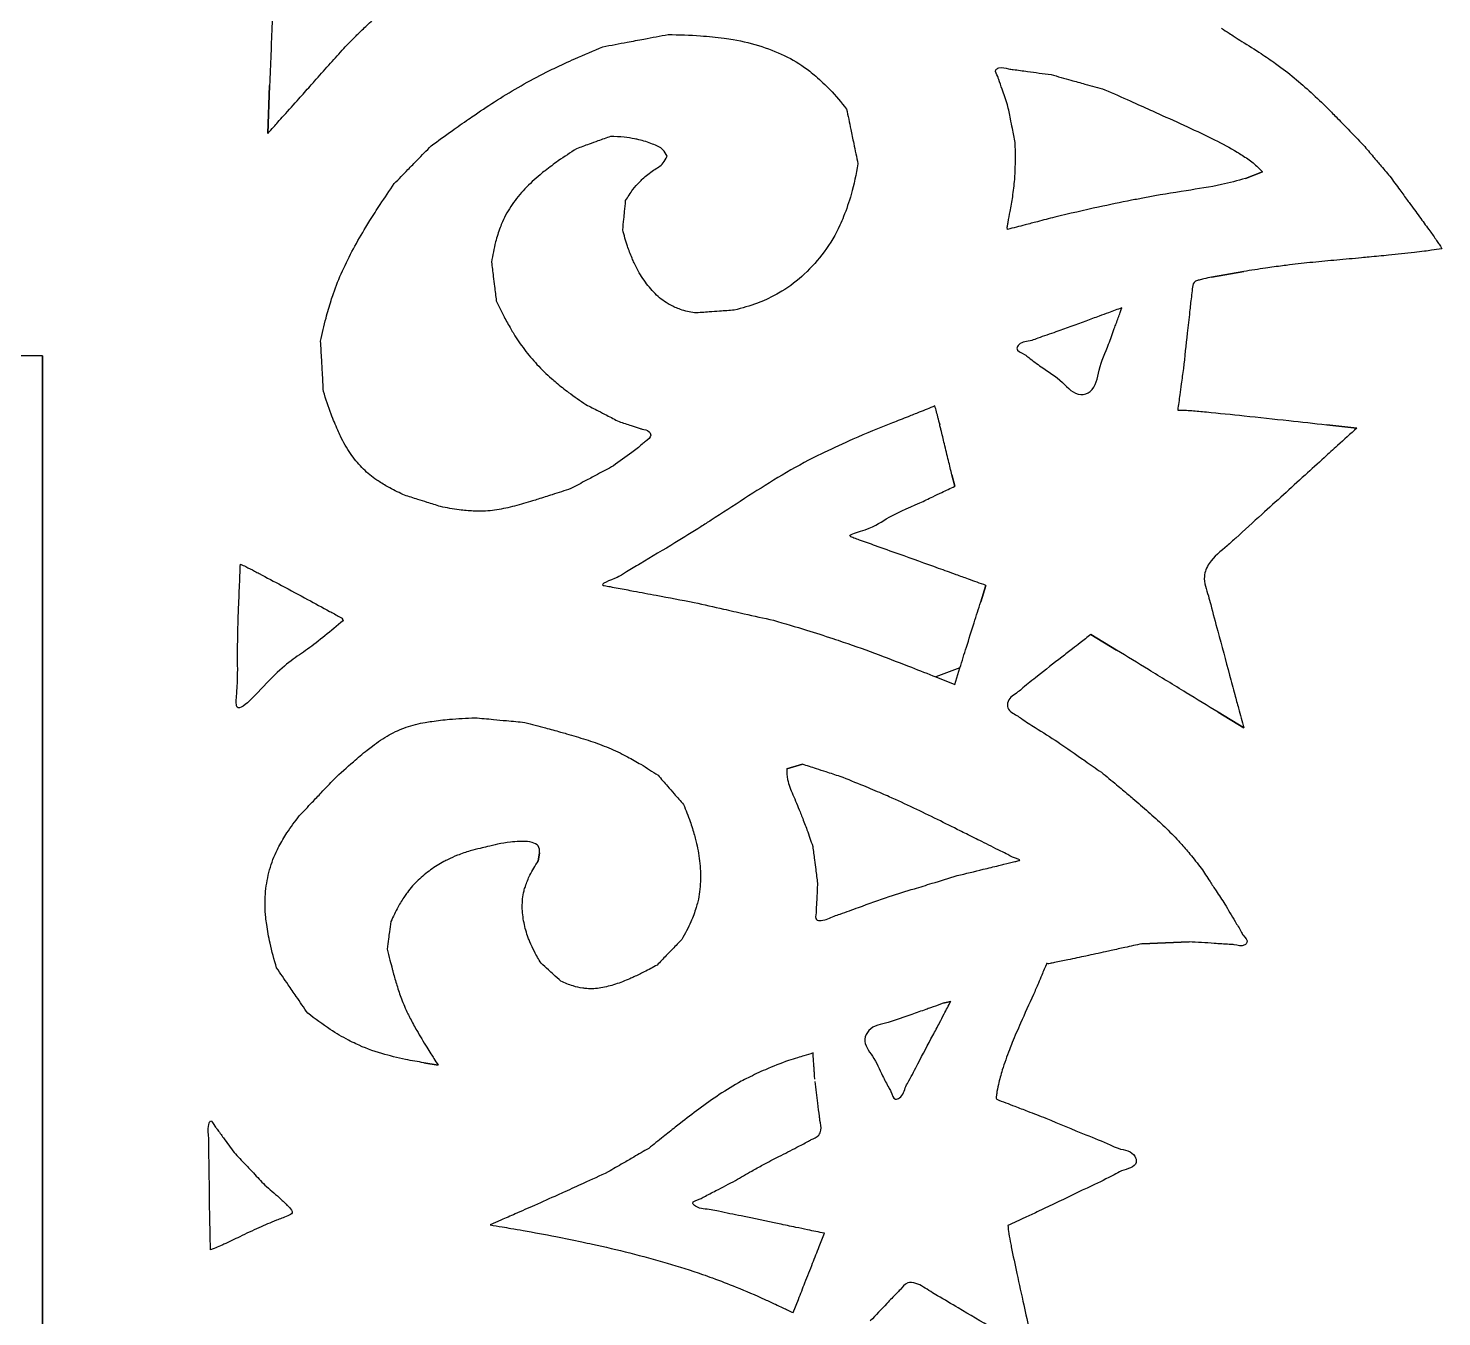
# Model space of a CAD drawing. Extents: x -268 to 413, y -196 to 303.
# Drawn here: x 216.9 to 369, y -28.1 to 110.5 of the extents above; entities that cross this region are included whole.
import ezdxf

# ---------------------------------------------------------------- set-up
doc = ezdxf.new("R2010")
doc.units = 0
doc.layers.add('layer_1', color=7, linetype='CONTINUOUS')

msp = doc.modelspace()

# ---------------------------------------------------------------- linework, layer by layer
at = {"layer": 'layer_1', "color": 1}
for points in [[(242.862804, 104.364031), (242.659648, 99.183544)], [(285.630646, 96.745347), (285.630646, 96.745347)], [(349.684549, 95.070039), (347.855867, 94.358973)], [(347.655851, 84.345245), (344.206771, 83.736535)], [(334.545938, 80.440079), (334.545938, 80.440079)], [(218.44312, -121.200695), (218.439457, 75.258593)], [(314.95238, 67.873079), (314.910656, 68.04515)], [(356.582517, 67.861176), (359.828826, 67.506412)], [(316.564584, 61.2404), (316.268135, 62.459503)], [(316.564584, 61.2404), (316.564584, 61.2404), (316.564584, 61.2404)], [(278.774851, 50.573774), (278.774851, 50.573774)], [(319.358057, 48.796238), (319.91714, 50.573774)], [(250.671048, 47.045008), (250.763562, 46.767861)], [(333.961364, 43.616923), (331.222315, 45.290418)], [(314.532837, 40.720049), (316.564584, 39.907277), (316.564584, 39.907277), (317.123016, 41.685454)], [(347.655851, 35.247911), (344.916792, 36.922056)], [(300.176388, 31.333415), (298.50044, 30.825387)], [(271.75321, 20.898321), (271.905321, 21.81268)], [(323.541396, 20.971661), (323.541396, 20.971661)], [(341.772712, 12.220948), (336.700413, 12.018048)], [(316.144399, 5.812797), (315.483729, 5.660823)], [(260.985126, -1.04429), (259.46116, -0.789951)], [(243.586413, -17.730361), (243.586441, -17.730361)]]:
    msp.add_lwpolyline(points, close=True, dxfattribs=at)
for points in [[(267.74827, -17.716618), (266.580212, -18.224527)], [(301.982931, -20.561146), (302.542014, -19.138887)], [(299.189458, -27.672059), (299.74789, -26.249662)]]:
    msp.add_lwpolyline(points, dxfattribs=at)
for points, knots in [([(243.878751, 130.268814), (243.745814, 126.878852), (243.49499, 120.482667), (243.156373, 111.847738), (242.950625, 106.602774), (242.862804, 104.364031)], [0, 0, 0, 0, 10.177703, 19.203304, 25.924697, 25.924697, 25.924697, 25.924697]), ([(242.659648, 99.183544), (242.872788, 99.421764), (243.235183, 99.826802), (243.810874, 100.470248), (244.715472, 101.480896), (245.872634, 102.776856), (246.972036, 104.013484), (248.040385, 105.217625), (249.180563, 106.510869), (250.624668, 108.113573), (251.71066, 109.26009), (252.654204, 110.183115), (253.538888, 111.02707), (254.317088, 111.707302), (254.748533, 112.084432)], [0, 0, 0, 0, 0.958957, 1.630483, 2.590173, 5.028029, 6.842659, 7.554179, 9.857313, 12.014836, 14.026272, 14.593124, 15.974613, 17.693505, 17.693505, 17.693505, 17.693505]), ([(278.723027, 108.52936), (279.588385, 108.692322), (281.059553, 108.969369), (283.396212, 109.409596), (284.867503, 109.686909), (285.733003, 109.850041)], [0, 0, 0, 0, 2.641707, 4.491081, 7.133299, 7.133299, 7.133299, 7.133299]), ([(285.733003, 109.850041), (286.896687, 109.820599), (288.911786, 109.769614), (291.245513, 109.512592), (293.461881, 109.195425), (295.782935, 108.638762), (298.566815, 107.506536), (300.463136, 106.326579), (301.937387, 105.086639), (303.331202, 103.794935), (304.352342, 102.538277), (304.932544, 101.824256)], [0, 0, 0, 0, 3.490536, 6.044404, 7.037083, 10.207716, 13.174266, 16.021696, 16.858044, 18.952848, 21.709264, 21.709264, 21.709264, 21.709264]), ([(345.270906, 110.516938), (345.54031, 110.341624), (345.998295, 110.043591), (346.725643, 109.570194), (347.183578, 109.272098), (347.452951, 109.096747)], [0, 0, 0, 0, 0.964273, 1.639256, 2.603509, 2.603509, 2.603509, 2.603509]), ([(260.234542, 97.862862), (260.986757, 98.411093), (262.316311, 99.3801), (263.898674, 100.48626), (265.516226, 101.601351), (267.381484, 102.833491), (269.931829, 104.373986), (271.986815, 105.479304), (273.930989, 106.420997), (275.950418, 107.363751), (277.711512, 108.104117), (278.723027, 108.52936)], [0, 0, 0, 0, 2.792322, 4.935481, 5.791702, 8.686359, 11.640299, 14.727658, 15.6818, 18.120928, 21.412394, 21.412394, 21.412394, 21.412394]), ([(347.452951, 109.096747), (348.151947, 108.667236), (349.37832, 107.913667), (350.764377, 106.956271), (352.124873, 105.978283), (353.573817, 104.810453), (355.370137, 103.186354), (356.692568, 101.890743), (357.859141, 100.714062), (359.015043, 99.536451), (359.986882, 98.517191), (360.538857, 97.938282)], [0, 0, 0, 0, 2.460762, 4.317353, 5.051988, 7.487243, 9.894566, 12.314878, 13.04017, 14.865456, 17.265073, 17.265073, 17.265073, 17.265073]), ([(322.256579, 102.28318), (322.063223, 102.845662), (321.753836, 103.745683), (321.369249, 104.773308), (321.176201, 105.43645), (320.797045, 105.986468), (321.538243, 106.420166), (322.174917, 106.140701), (323.205223, 106.046955), (324.728012, 105.816602), (326.082573, 105.64231), (326.929157, 105.53338)], [0, 0, 0, 0, 1.793466, 2.869701, 3.228493, 3.961868, 4.330933, 5.395335, 5.907757, 7.44495, 10.006806, 10.006806, 10.006806, 10.006806]), ([(326.929157, 105.53338), (327.643995, 105.332722), (328.859266, 104.99159), (330.789517, 104.449782), (332.004932, 104.108637), (332.719911, 103.907955)], [0, 0, 0, 0, 2.227398, 3.786726, 6.014552, 6.014552, 6.014552, 6.014552]), ([(332.719911, 103.907955), (333.626738, 103.504004), (335.260457, 102.776255), (337.189756, 101.911132), (339.244586, 100.987572), (341.561298, 99.943365), (344.383922, 98.596818), (346.357917, 97.580865), (347.712319, 96.716881), (348.682306, 96.069028), (349.352019, 95.40149), (349.684549, 95.070039)], [0, 0, 0, 0, 2.978194, 5.365441, 6.34311, 9.736839, 12.987452, 15.729182, 16.383676, 17.8086, 19.213862, 19.213862, 19.213862, 19.213862]), ([(323.069351, 98.21943), (322.968991, 98.721127), (322.79838, 99.57401), (322.527456, 100.928593), (322.356904, 101.781482), (322.256579, 102.28318)], [0, 0, 0, 0, 1.534909, 2.60934, 4.144233, 4.144233, 4.144233, 4.144233]), ([(304.932544, 101.824256), (305.083066, 101.096792), (305.33895, 99.860114), (305.745361, 97.896004), (306.001252, 96.659358), (306.151775, 95.931925)], [0, 0, 0, 0, 2.228619, 3.788621, 6.01715, 6.01715, 6.01715, 6.01715]), ([(279.535799, 98.8788), (279.084274, 98.715632), (278.316709, 98.438256), (277.097609, 97.997986), (276.330011, 97.720948), (275.878499, 97.557991)], [0, 0, 0, 0, 1.440309, 2.448437, 3.888494, 3.888494, 3.888494, 3.888494]), ([(285.630646, 96.745347), (285.498848, 96.996963), (285.162961, 97.638207), (283.956025, 98.106836), (282.938632, 98.45778), (281.909034, 98.660671), (280.897116, 98.823692), (280.026092, 98.858952), (279.535799, 98.8788)], [0, 0, 0, 0, 0.831146, 2.118173, 3.656041, 4.116916, 5.258685, 6.729018, 6.729018, 6.729018, 6.729018]), ([(256.272379, 93.799112), (256.76147, 94.300817), (257.592944, 95.153735), (258.913665, 96.508318), (259.745321, 97.361172), (260.234542, 97.862862)], [0, 0, 0, 0, 2.101965, 3.573425, 5.675632, 5.675632, 5.675632, 5.675632]), ([(275.878499, 97.557991), (275.218638, 97.129385), (274.067083, 96.381405), (272.785333, 95.417061), (271.557252, 94.443734), (270.299047, 93.288377), (268.900984, 91.598251), (268.075486, 90.153074), (267.547363, 88.776841), (267.083532, 87.353018), (266.862596, 86.091408), (266.735848, 85.367646)], [0, 0, 0, 0, 2.359797, 4.118192, 4.809057, 7.061213, 9.227351, 11.368529, 12.012992, 13.648877, 15.850226, 15.850226, 15.850226, 15.850226]), ([(322.256606, 88.873614), (322.243296, 88.924246), (322.196455, 89.102424), (322.267115, 89.360101), (322.350319, 89.947553), (322.565692, 90.936138), (322.823796, 92.4728), (322.995641, 93.824412), (323.072554, 95.125757), (323.120594, 96.446977), (323.087953, 97.575997), (323.069351, 98.21943)], [0, 0, 0, 0, 0.155644, 0.547716, 0.770606, 1.944432, 3.572326, 5.449226, 6.026042, 7.482992, 9.413541, 9.413541, 9.413541, 9.413541]), ([(360.538857, 97.938282), (360.889544, 97.524915), (361.485684, 96.822226), (362.43252, 95.706349), (363.028693, 95.00386), (363.379365, 94.590651)], [0, 0, 0, 0, 1.626248, 2.764486, 4.390344, 4.390344, 4.390344, 4.390344]), ([(281.161224, 91.970403), (281.412073, 92.377209), (281.856045, 93.097208), (282.516548, 93.842023), (283.237134, 94.559174), (284.087501, 95.214028), (285.174178, 95.844156), (285.501396, 96.490173), (285.630646, 96.745347)], [0, 0, 0, 0, 1.430839, 2.532414, 2.976751, 4.477455, 5.770179, 6.614176, 6.614176, 6.614176, 6.614176]), ([(306.151775, 95.931925), (305.940619, 94.826552), (305.571312, 92.893287), (304.807454, 90.718796), (303.936766, 88.607436), (302.621667, 86.436842), (300.495684, 84.038474), (298.617369, 82.559371), (296.876111, 81.604479), (295.203258, 80.80658), (293.688677, 80.408464), (292.843787, 80.18638)], [0, 0, 0, 0, 3.371049, 5.89587, 6.895865, 10.221847, 13.442427, 16.476729, 17.32729, 19.399719, 22.014316, 22.014316, 22.014316, 22.014316]), ([(347.855867, 94.358973), (346.995108, 94.122534), (344.897545, 93.546361), (341.2372, 93.023071), (338.010919, 92.476879), (334.872251, 91.869569), (331.648234, 91.208012), (328.905726, 90.563261), (327.336294, 90.194295)], [0, 0, 0, 0, 2.675724, 6.52041, 11.074133, 12.495559, 16.110524, 20.946901, 20.946901, 20.946901, 20.946901]), ([(363.379365, 94.590651), (363.737382, 94.102339), (364.370846, 93.238334), (365.114615, 92.224116), (365.865654, 91.199913), (366.667719, 90.107458), (367.599055, 88.823759), (368.216069, 87.96812), (368.588352, 87.412753), (368.792685, 87.118604), (368.911841, 86.874907), (368.958273, 86.779944)], [0, 0, 0, 0, 1.816489, 3.214038, 3.773116, 5.626685, 7.279673, 8.531604, 8.790076, 9.286223, 9.603001, 9.603001, 9.603001, 9.603001]), ([(248.348814, 76.834474), (248.531072, 77.671881), (248.852384, 79.148179), (249.354912, 80.847399), (249.905326, 82.552248), (250.668584, 84.428701), (251.859774, 86.811471), (252.890789, 88.592334), (253.871044, 90.169603), (254.869844, 91.738861), (255.76378, 93.052006), (256.272379, 93.799112)], [0, 0, 0, 0, 2.570105, 4.530945, 5.312578, 7.944395, 10.596907, 13.299628, 14.114065, 16.168193, 18.879404, 18.879404, 18.879404, 18.879404]), ([(280.85648, 88.821003), (280.894033, 89.209747), (280.957877, 89.870667), (281.059458, 90.920467), (281.123531, 91.581518), (281.161224, 91.970403)], [0, 0, 0, 0, 1.171663, 1.991988, 3.16411, 3.16411, 3.16411, 3.16411]), ([(327.336294, 90.194295), (326.709161, 90.031159), (325.643057, 89.753833), (323.949828, 89.313606), (322.883717, 89.036572), (322.256606, 88.873614)], [0, 0, 0, 0, 1.944012, 3.304751, 5.248564, 5.248564, 5.248564, 5.248564]), ([(288.576881, 79.881637), (288.065939, 79.986635), (287.15816, 80.173183), (286.165541, 80.634844), (285.157791, 81.198188), (284.112878, 82.120594), (282.969517, 83.580206), (282.250621, 84.849832), (281.737676, 86.035817), (281.281862, 87.206576), (281.009809, 88.239084), (280.85648, 88.821003)], [0, 0, 0, 0, 1.559152, 2.770109, 3.263885, 5.02134, 6.895889, 8.813182, 9.375889, 10.7726, 12.5764, 12.5764, 12.5764, 12.5764]), ([(368.958273, 86.779944), (368.594981, 86.729848), (367.977443, 86.644694), (366.99679, 86.509424), (366.379432, 86.424239), (366.016315, 86.374135)], [0, 0, 0, 0, 1.100191, 1.870143, 2.969815, 2.969815, 2.969815, 2.969815]), ([(266.735848, 85.367646), (266.798442, 84.85332), (266.904846, 83.979017), (267.074146, 82.590574), (267.180935, 81.716468), (267.243749, 81.202318)], [0, 0, 0, 0, 1.554364, 2.642262, 4.19618, 4.19618, 4.19618, 4.19618]), ([(366.016315, 86.374135), (365.089765, 86.279846), (363.469773, 86.114991), (361.575951, 85.932564), (359.717043, 85.756956), (357.692471, 85.578549), (355.104242, 85.339633), (353.164901, 85.132436), (351.475962, 84.914789), (349.834014, 84.691189), (348.441229, 84.469981), (347.655851, 84.345245)], [0, 0, 0, 0, 2.794, 4.885063, 5.707747, 8.395548, 10.982265, 13.505505, 14.245948, 16.09095, 18.476535, 18.476535, 18.476535, 18.476535]), ([(344.206771, 83.736535), (343.924565, 83.678621), (343.47181, 83.585705), (342.965227, 83.456173), (342.604471, 83.365163), (342.176774, 83.144692), (342.098607, 82.101405), (341.952618, 81.102188), (341.786171, 79.505247), (341.529606, 77.212971), (341.304392, 75.170227), (341.164012, 73.896938)], [0, 0, 0, 0, 0.864865, 1.387542, 1.563051, 1.99018, 2.71086, 4.396314, 5.17487, 7.495505, 11.335672, 11.335672, 11.335672, 11.335672]), ([(267.243749, 81.202318), (267.519093, 80.620299), (268.007328, 79.588271), (268.663767, 78.41777), (269.365788, 77.229327), (270.262918, 75.921472), (271.616963, 74.300021), (272.797539, 73.142219), (273.958784, 72.168429), (275.17162, 71.204359), (276.266879, 70.456366), (276.894437, 70.027783)], [0, 0, 0, 0, 1.930978, 3.423979, 4.023721, 6.071919, 8.172712, 10.35316, 11.020653, 12.71915, 14.998175, 14.998175, 14.998175, 14.998175]), ([(292.843787, 80.18638), (292.31701, 80.14865), (291.421493, 80.084509), (289.999191, 79.982928), (289.103661, 79.919152), (288.576881, 79.881637)], [0, 0, 0, 0, 1.58438, 2.693433, 4.277775, 4.277775, 4.277775, 4.277775]), ([(334.545938, 80.440079), (334.538412, 80.419378), (334.478203, 80.253774), (334.274926, 79.694924), (334.012175, 78.969945), (333.596178, 77.833605), (333.013172, 76.133673), (332.017482, 74.023179), (331.755919, 71.540233), (329.620533, 70.805225), (328.05187, 72.700069), (326.20393, 73.838637), (324.787873, 74.860527), (324.003425, 75.523459), (323.020097, 75.858724), (323.69049, 76.829256), (324.621673, 76.813171), (325.925485, 77.332306), (327.89176, 77.978422), (330.086798, 78.798505), (331.972267, 79.491678), (333.259055, 79.965986), (334.069314, 80.264489), (334.545938, 80.440079)], [0, 0, 0, 0, 0.066078, 0.528627, 1.784117, 2.378571, 4.161908, 7.134094, 9.611395, 10.694153, 13.062033, 15.887795, 17.560184, 18.110659, 19.181791, 19.614417, 21.065239, 21.759042, 23.830872, 27.2667, 28.79051, 29.857179, 31.380991, 31.380991, 31.380991, 31.380991]), ([(248.653695, 71.450043), (248.615965, 72.114715), (248.551823, 73.244705), (248.450196, 75.039515), (248.386364, 76.169657), (248.348814, 76.834474)], [0, 0, 0, 0, 1.997227, 3.395427, 5.393056, 5.393056, 5.393056, 5.393056]), ([(218.439457, 75.258593), (217.82078, 75.258593), (216.576338, 75.258593), (212.977559, 75.258593), (214.69343, 75.258593), (215.347768, 75.258593)], [0, 0, 0, 0, 2.227465, 4.480447, 5.869205, 5.869205, 5.869205, 5.869205]), ([(341.164012, 73.896938), (341.088861, 73.345875), (340.961103, 72.409058), (340.7582, 70.921149), (340.63045, 69.984303), (340.555303, 69.433211)], [0, 0, 0, 0, 1.668491, 2.836465, 4.50504, 4.50504, 4.50504, 4.50504]), ([(257.389895, 60.275517), (256.851186, 60.522547), (255.902646, 60.957509), (254.859044, 61.597691), (253.828121, 62.289374), (252.734688, 63.237895), (251.479527, 64.78026), (250.677329, 66.178365), (250.029689, 67.612881), (249.373588, 69.20611), (248.919338, 70.622022), (248.653695, 71.450043)], [0, 0, 0, 0, 1.776229, 3.12752, 3.666567, 5.500637, 7.442417, 9.607508, 10.313072, 12.164508, 14.772182, 14.772182, 14.772182, 14.772182]), ([(276.894437, 70.027783), (277.333339, 69.802011), (278.079513, 69.418177), (279.264753, 68.808607), (280.011105, 68.424834), (280.450158, 68.199074)], [0, 0, 0, 0, 1.480701, 2.517328, 3.998417, 3.998417, 3.998417, 3.998417]), ([(314.431899, 69.875031), (313.86741, 69.649269), (312.907833, 69.265497), (311.38395, 68.655966), (310.424562, 68.272183), (309.860249, 68.046441)], [0, 0, 0, 0, 1.823883, 3.100422, 4.923792, 4.923792, 4.923792, 4.923792]), ([(314.910656, 68.04515), (314.896572, 68.105284), (314.869171, 68.222285), (314.827602, 68.391932), (314.769999, 68.623234), (314.669264, 69.017216), (314.564117, 69.461283), (314.463489, 69.776177), (314.431899, 69.875031)], [0, 0, 0, 0, 0.185282, 0.360497, 0.523995, 0.900367, 1.580628, 1.891901, 1.891901, 1.891901, 1.891901]), ([(340.555303, 69.433211), (340.807771, 69.433813), (341.566122, 69.435619), (342.595742, 69.323384), (344.726405, 69.136957), (347.949922, 68.791894), (352.26074, 68.334493), (355.220726, 68.010318), (356.582517, 67.861176)], [0, 0, 0, 0, 0.757046, 2.273972, 3.102031, 7.174808, 11.998009, 16.107769, 16.107769, 16.107769, 16.107769]), ([(280.450158, 68.199074), (280.88995, 68.051616), (281.615086, 67.808487), (282.451379, 67.549735), (283.081859, 67.32571), (283.6373, 67.290951), (284.031224, 66.564885), (283.372908, 66.154155), (282.717857, 65.556434), (281.54146, 64.659586), (280.499137, 63.902974), (279.840543, 63.424908)], [0, 0, 0, 0, 1.392602, 2.296144, 2.617932, 3.414015, 3.822135, 4.712701, 5.177116, 6.607306, 9.061943, 9.061943, 9.061943, 9.061943]), ([(309.860249, 68.046441), (308.439137, 67.481049), (305.96299, 66.495908), (303.142458, 65.184974), (300.4227, 63.85207), (297.5457, 62.214107), (293.929128, 59.910859), (291.197364, 58.11165), (288.701425, 56.53674), (286.171791, 54.962677), (283.984904, 53.656006), (282.737023, 52.910393)], [0, 0, 0, 0, 4.587364, 7.993031, 9.327434, 13.673343, 17.913597, 22.190415, 23.485861, 26.767349, 31.12825, 31.12825, 31.12825, 31.12825]), ([(316.268135, 62.459503), (316.143861, 62.97117), (315.873382, 64.084792), (315.478375, 65.710061), (315.199812, 66.852929), (315.051779, 67.463389), (315.008293, 67.642668), (314.971931, 67.792509), (314.95238, 67.873079)], [0, 0, 0, 0, 1.579627, 3.437997, 5.017745, 5.108607, 5.322453, 5.571177, 5.571177, 5.571177, 5.571177]), ([(359.828826, 67.506412), (359.13988, 66.880214), (357.96871, 65.815714), (356.108857, 64.124947), (354.93799, 63.060335), (354.249268, 62.434113)], [0, 0, 0, 0, 2.793015, 4.747968, 7.540536, 7.540536, 7.540536, 7.540536]), ([(279.840543, 63.424908), (279.276051, 63.123903), (278.316461, 62.612221), (276.792578, 61.799489), (275.833203, 61.28773), (275.268893, 60.986711)], [0, 0, 0, 0, 1.919192, 3.262465, 5.181196, 5.181196, 5.181196, 5.181196]), ([(354.249268, 62.434113), (352.702232, 61.022876), (350.226917, 58.764846), (347.418687, 56.245416), (345.541662, 54.4852), (344.041746, 53.401048), (343.163605, 51.332062), (343.775087, 49.818803), (344.259675, 47.87371), (345.043986, 45.030202), (345.714898, 42.506318), (346.134211, 40.928919)], [0, 0, 0, 0, 6.283198, 10.053346, 11.310132, 14.014777, 15.504666, 17.641569, 18.621771, 21.562249, 26.462814, 26.462814, 26.462814, 26.462814]), ([(275.268893, 60.986711), (274.597864, 60.765717), (273.426318, 60.379885), (272.05305, 59.945339), (270.709402, 59.526712), (269.242689, 59.08765), (267.313995, 58.662651), (265.815348, 58.525507), (264.465061, 58.576482), (263.083694, 58.688574), (261.919723, 58.922128), (261.25048, 59.056414)], [0, 0, 0, 0, 2.119437, 3.700314, 4.320999, 6.341656, 8.291362, 10.239229, 10.832034, 12.344395, 14.390238, 14.390238, 14.390238, 14.390238]), ([(312.814642, 59.447582), (313.2776, 59.6689), (314.064633, 60.04514), (315.314613, 60.642746), (316.10163, 61.019046), (316.564584, 61.2404)], [0, 0, 0, 0, 1.539417, 2.617021, 4.156472, 4.156472, 4.156472, 4.156472]), ([(261.25048, 59.056414), (260.773866, 59.206938), (259.963626, 59.462828), (258.676764, 59.869196), (257.866512, 60.125028), (257.389895, 60.275517)], [0, 0, 0, 0, 1.499453, 2.549063, 4.048497, 4.048497, 4.048497, 4.048497]), ([(314.83758, 52.402484), (313.423811, 52.910878), (311.156812, 53.726095), (308.59096, 54.638915), (307.18418, 55.140865), (306.388573, 55.414379), (305.831236, 55.634107), (304.878515, 55.975986), (307.633175, 56.656103), (309.189952, 57.854487), (311.505746, 58.872307), (312.814642, 59.447582)], [0, 0, 0, 0, 4.5108, 7.233128, 8.145376, 9.0243, 9.682885, 10.132877, 11.364437, 14.443236, 18.445455, 18.445455, 18.445455, 18.445455]), ([(239.513104, 47.777582), (239.538185, 48.404688), (239.580823, 49.47078), (239.648545, 51.16401), (239.691186, 52.230132), (239.71627, 52.857269)], [0, 0, 0, 0, 1.882824, 3.200833, 5.083749, 5.083749, 5.083749, 5.083749]), ([(239.71627, 52.857269), (239.907647, 52.77099), (240.425343, 52.537597), (241.094421, 52.181799), (242.384946, 51.510653), (244.28403, 50.490539), (246.805908, 49.135046), (248.609036, 48.160505), (249.663396, 47.590209), (250.115172, 47.345835), (250.484501, 47.145963), (250.671048, 47.045008)], [0, 0, 0, 0, 0.629664, 1.703306, 2.272166, 4.993804, 8.170021, 10.861593, 11.142664, 11.766159, 12.402496, 12.402496, 12.402496, 12.402496]), ([(282.737023, 52.910393), (282.21091, 52.615559), (281.316539, 52.114351), (280.403747, 51.407146), (278.210013, 50.666276), (279.056875, 50.524978), (279.844624, 50.36833), (280.913661, 50.173767), (282.565639, 49.862537), (285.006003, 49.405669), (287.172848, 48.999222), (288.527126, 48.745193)], [0, 0, 0, 0, 1.703741, 2.896294, 4.599847, 4.691699, 5.334659, 7.079837, 7.906753, 10.3875, 14.522074, 14.522074, 14.522074, 14.522074]), ([(319.91714, 50.573774), (319.290033, 50.799542), (318.223952, 51.183347), (316.530765, 51.792917), (315.464686, 52.176719), (314.83758, 52.402484)], [0, 0, 0, 0, 1.999527, 3.399194, 5.398713, 5.398713, 5.398713, 5.398713]), ([(288.527126, 48.745193), (289.580503, 48.50695), (291.37131, 48.101923), (294.215658, 47.45849), (296.006622, 47.05327), (297.06017, 46.814896)], [0, 0, 0, 0, 3.239947, 5.508116, 8.748651, 8.748651, 8.748651, 8.748651]), ([(317.123016, 41.685454), (317.357642, 42.431583), (317.868302, 44.05553), (318.613355, 46.425779), (319.123605, 48.049955), (319.358057, 48.796238)], [0, 0, 0, 0, 2.346449, 5.107034, 7.453768, 7.453768, 7.453768, 7.453768]), ([(250.763562, 46.767861), (249.453177, 45.674669), (246.832393, 43.488273), (243.58133, 41.588058), (238.986364, 35.882129), (239.473316, 40.116141), (239.369813, 43.155335), (239.461361, 46.108464), (239.513104, 47.777582)], [0, 0, 0, 0, 4.886327, 9.772707, 14.659039, 16.164404, 19.927686, 24.819668, 24.819668, 24.819668, 24.819668]), ([(297.06017, 46.814896), (298.253578, 46.469172), (300.390699, 45.850058), (302.888251, 45.043606), (305.491353, 44.176376), (308.316102, 43.149609), (311.628176, 41.878983), (313.658089, 41.069066), (314.532837, 40.720049)], [0, 0, 0, 0, 3.727199, 6.674562, 7.872751, 11.958419, 15.689536, 18.514922, 18.514922, 18.514922, 18.514922]), ([(331.222315, 45.290418), (330.833938, 44.989854), (330.173742, 44.478929), (329.12577, 43.667099), (327.585924, 42.478465), (325.805752, 41.071559), (324.21391, 39.827861), (323.18243, 38.923582), (322.260742, 38.422159), (322.170554, 37.108671), (323.097076, 36.702554), (324.054958, 36.012197), (325.547024, 35.066991), (326.856439, 34.241099), (327.671647, 33.726921)], [0, 0, 0, 0, 1.473262, 2.504381, 3.977172, 7.307054, 9.325754, 10.005044, 11.469049, 12.172183, 13.444508, 14.035908, 15.793294, 18.692142, 18.692142, 18.692142, 18.692142]), ([(344.916792, 36.922056), (343.767131, 37.624543), (341.264947, 39.153475), (337.613097, 41.385031), (335.111013, 42.914272), (333.961364, 43.616923)], [0, 0, 0, 0, 4.04189, 8.79699, 12.839107, 12.839107, 12.839107, 12.839107]), ([(346.134211, 40.928919), (346.321963, 40.227556), (346.641145, 39.035223), (347.148359, 37.141553), (347.467889, 35.949266), (347.655851, 35.247911)], [0, 0, 0, 0, 2.178176, 3.702947, 5.881262, 5.881262, 5.881262, 5.881262]), ([(249.8106, 29.736887), (250.490552, 30.367469), (251.642894, 31.436142), (253.037571, 32.595729), (254.297976, 33.593141), (255.644749, 34.516189), (257.566144, 35.386801), (259.14325, 35.766527), (260.71066, 36.001608), (262.486051, 36.213624), (264.033248, 36.292948), (264.946519, 36.339771)], [0, 0, 0, 0, 2.78155, 4.714008, 5.438773, 7.604357, 9.593285, 11.73129, 12.445256, 14.34899, 17.091631, 17.091631, 17.091631, 17.091631]), ([(264.946519, 36.339771), (265.611194, 36.277137), (266.741196, 36.170655), (268.536006, 36.001309), (269.666137, 35.894541), (270.330951, 35.831734)], [0, 0, 0, 0, 2.002858, 3.405022, 5.408346, 5.408346, 5.408346, 5.408346]), ([(270.330951, 35.831734), (271.063855, 35.637704), (272.342717, 35.299136), (273.831107, 34.886603), (275.282389, 34.477613), (276.859852, 34.012928), (278.871075, 33.311215), (280.361334, 32.661423), (281.660688, 31.975901), (282.967202, 31.24505), (284.040259, 30.544559), (284.654877, 30.143337)], [0, 0, 0, 0, 2.274444, 3.968728, 4.633399, 6.797951, 8.90104, 11.020739, 11.666217, 13.308125, 15.509383, 15.509383, 15.509383, 15.509383]), ([(327.671647, 33.726921), (328.247756, 33.326125), (329.227137, 32.644776), (330.782637, 31.562674), (331.762033, 30.881375), (332.338146, 30.480612)], [0, 0, 0, 0, 2.105434, 3.57922, 5.684605, 5.684605, 5.684605, 5.684605]), ([(298.50044, 30.825387), (298.509341, 30.440741), (298.531647, 29.476833), (299.208566, 27.967532), (299.748991, 26.639758), (300.251193, 25.376219), (300.722091, 24.145374), (301.088544, 23.088033), (301.293904, 22.495499)], [0, 0, 0, 0, 1.145246, 2.86995, 4.873909, 5.471081, 6.946708, 8.827824, 8.827824, 8.827824, 8.827824]), ([(304.240139, 30.012605), (303.738447, 30.175773), (302.885589, 30.453151), (301.531006, 30.893421), (300.678092, 31.170456), (300.176388, 31.333415)], [0, 0, 0, 0, 1.582675, 2.690492, 4.273009, 4.273009, 4.273009, 4.273009]), ([(332.338146, 30.480612), (332.88797, 30.025518), (333.857898, 29.222703), (334.988083, 28.272804), (336.12578, 27.31145), (337.385803, 26.231819), (338.972223, 24.790973), (340.122748, 23.647525), (341.071805, 22.598725), (341.972081, 21.567676), (342.687922, 20.650147), (343.090802, 20.133756)], [0, 0, 0, 0, 2.141199, 3.777218, 4.429022, 6.609677, 8.754642, 10.857479, 11.471883, 12.997905, 14.962381, 14.962381, 14.962381, 14.962381]), ([(246.051594, 25.774852), (246.515562, 26.264083), (247.304312, 27.09578), (248.557314, 28.416458), (249.346419, 29.247838), (249.8106, 29.736887)], [0, 0, 0, 0, 2.022752, 3.438693, 5.461488, 5.461488, 5.461488, 5.461488]), ([(284.654877, 30.143337), (284.99342, 29.754592), (285.568996, 29.093668), (286.48331, 28.043871), (287.059092, 27.382829), (287.397817, 26.993946)], [0, 0, 0, 0, 1.546482, 2.629255, 4.176408, 4.176408, 4.176408, 4.176408]), ([(316.836933, 19.346108), (317.767717, 19.571909), (319.256969, 19.933191), (320.934975, 20.339314), (322.069818, 20.615637), (322.809395, 20.78952), (323.344267, 20.927728), (323.819488, 21.029745), (322.712979, 21.327391), (322.23692, 21.643188), (321.036265, 22.206383), (319.615932, 22.939923), (318.145064, 23.669762), (316.561458, 24.462681), (314.676063, 25.404225), (312.142705, 26.635636), (310.147641, 27.559563), (308.352147, 28.338278), (306.597647, 29.082332), (305.089629, 29.677396), (304.240139, 30.012605)], [0, 0, 0, 0, 2.874195, 4.598705, 5.17354, 6.387551, 6.834818, 6.898713, 7.740063, 8.329009, 9.170361, 11.445896, 13.29262, 14.054074, 16.76461, 19.61153, 22.505548, 23.359048, 25.482784, 28.222375, 28.222375, 28.222375, 28.222375]), ([(287.397817, 26.993946), (287.642987, 26.388842), (288.081693, 25.306072), (288.478739, 23.985868), (288.857597, 22.582942), (289.158769, 20.926224), (289.268512, 18.720949), (289.074706, 17.025746), (288.657246, 15.59185), (288.16105, 14.196302), (287.545303, 13.09438), (287.194652, 12.466864)], [0, 0, 0, 0, 1.957549, 3.502824, 4.131574, 6.317385, 8.537438, 10.740171, 11.389306, 13.016548, 15.168963, 15.168963, 15.168963, 15.168963]), ([(243.613397, 9.419692), (243.35887, 10.306383), (242.918694, 11.839818), (242.596972, 13.669679), (242.361776, 15.422721), (242.333891, 17.319843), (242.71412, 19.691367), (243.309428, 21.386098), (244.022641, 22.777751), (244.792458, 24.124815), (245.595005, 25.176514), (246.051594, 25.774852)], [0, 0, 0, 0, 2.765454, 4.782549, 5.565992, 8.071765, 10.438721, 12.740417, 13.421045, 15.129884, 17.385178, 17.385178, 17.385178, 17.385178]), ([(271.905321, 21.81268), (271.897256, 22.078765), (271.880889, 22.61878), (271.000975, 23.003917), (270.30284, 23.042336), (269.516327, 23.015033), (268.615653, 22.941737), (267.842742, 22.806842), (267.385495, 22.727039)], [0, 0, 0, 0, 0.737163, 1.496058, 2.529685, 2.889071, 3.849561, 5.240861, 5.240861, 5.240861, 5.240861]), ([(264.43926, 22.015846), (263.97912, 21.864041), (263.153223, 21.591569), (262.218905, 21.163339), (261.238515, 20.674109), (260.145356, 19.985093), (258.818515, 18.888014), (257.912963, 17.888616), (257.226322, 16.895046), (256.583801, 15.869838), (256.151759, 14.931901), (255.905438, 14.397152)], [0, 0, 0, 0, 1.452416, 2.606913, 3.078898, 4.739525, 6.468241, 8.232719, 8.760841, 10.091091, 11.855399, 11.855399, 11.855399, 11.855399]), ([(267.385495, 22.727039), (267.021685, 22.639329), (266.403245, 22.490231), (265.421166, 22.253166), (264.802916, 22.103739), (264.43926, 22.015846)], [0, 0, 0, 0, 1.1227, 1.908478, 3.030857, 3.030857, 3.030857, 3.030857]), ([(301.293904, 22.495499), (301.356539, 22.006428), (301.463027, 21.174941), (301.632373, 19.85422), (301.739135, 19.022577), (301.801942, 18.533336)], [0, 0, 0, 0, 1.479197, 2.514835, 3.994601, 3.994601, 3.994601, 3.994601]), ([(272.057954, 9.926951), (271.809287, 10.339479), (271.361788, 11.081858), (270.944455, 12.018833), (270.533472, 13.039139), (270.181779, 14.286043), (269.984069, 15.984958), (270.102339, 17.316381), (270.449847, 18.440807), (270.88441, 19.550697), (271.43618, 20.406564), (271.75321, 20.898321)], [0, 0, 0, 0, 1.443588, 2.597862, 3.071612, 4.743804, 6.464145, 8.184638, 8.69702, 9.993171, 11.743712, 11.743712, 11.743712, 11.743712]), ([(343.090802, 20.133756), (343.403806, 19.657835), (343.935931, 18.848741), (344.781314, 17.563778), (345.313746, 16.75477), (345.626952, 16.278866)], [0, 0, 0, 0, 1.708873, 2.905186, 4.61435, 4.61435, 4.61435, 4.61435]), ([(301.801942, 18.533336), (301.776288, 17.943911), (301.735245, 17.000871), (301.666637, 15.912597), (301.660384, 15.231457), (301.489007, 14.522615), (302.59959, 14.477198), (303.323771, 14.909327), (304.690043, 15.361442), (306.654898, 16.090724), (308.419425, 16.718637), (309.522214, 17.111067)], [0, 0, 0, 0, 1.779801, 2.847558, 3.20344, 3.929021, 4.437905, 5.904288, 6.605947, 8.710737, 12.218378, 12.218378, 12.218378, 12.218378]), ([(309.522214, 17.111067), (310.425279, 17.386999), (311.960481, 17.856079), (314.398721, 18.601093), (315.933895, 19.070178), (316.836933, 19.346108)], [0, 0, 0, 0, 2.83284, 4.815801, 7.648564, 7.648564, 7.648564, 7.648564]), ([(345.626952, 16.278866), (345.987171, 15.659751), (346.563504, 14.6692), (347.264508, 13.547472), (347.640279, 12.808172), (348.223541, 12.286023), (347.550207, 11.643869), (346.825937, 11.940202), (345.74434, 11.950349), (344.114067, 12.088265), (342.673215, 12.169917), (341.772712, 12.220948)], [0, 0, 0, 0, 2.160304, 3.456373, 3.888362, 4.768228, 5.130934, 6.249077, 6.791172, 8.417326, 11.127338, 11.127338, 11.127338, 11.127338]), ([(255.905438, 14.397152), (255.855274, 14.033492), (255.769988, 13.415221), (255.634547, 12.433146), (255.549278, 11.814729), (255.499116, 11.450926)], [0, 0, 0, 0, 1.101311, 1.872377, 2.974112, 2.974112, 2.974112, 2.974112]), ([(287.194652, 12.466864), (286.868549, 12.128293), (286.314149, 11.552696), (285.433694, 10.638337), (284.879375, 10.062518), (284.553289, 9.723786)], [0, 0, 0, 0, 1.410234, 2.397507, 3.808054, 3.808054, 3.808054, 3.808054]), ([(255.499116, 11.450926), (255.60061, 11.050653), (255.78274, 10.332361), (256.005628, 9.486497), (256.245709, 8.584887), (256.544572, 7.505574), (257.046426, 6.021177), (257.554067, 4.839826), (258.127975, 3.712952), (258.78472, 2.498419), (259.5419, 1.234042), (260.172715, 0.242912), (260.578645, -0.400799), (260.834569, -0.805947), (260.985126, -1.04429)], [0, 0, 0, 0, 1.238816, 2.22306, 2.624167, 4.037946, 5.582056, 7.321717, 7.888895, 9.375679, 11.462969, 12.308368, 12.900265, 13.746001, 13.746001, 13.746001, 13.746001]), ([(336.700413, 12.018048), (336.092352, 11.883292), (334.992805, 11.639615), (333.69064, 11.352896), (332.294327, 11.046502), (330.744193, 10.704314), (328.918839, 10.321177), (327.706379, 10.050235), (326.985396, 9.935506), (326.697553, 9.844572), (326.499436, 9.879799), (326.455007, 9.887699)], [0, 0, 0, 0, 1.868449, 3.378683, 4.000023, 6.157173, 8.139594, 9.600513, 9.87346, 10.339038, 10.473629, 10.473629, 10.473629, 10.473629]), ([(246.965944, 4.543298), (246.551965, 5.145314), (245.848217, 6.168717), (244.730701, 7.794182), (244.027207, 8.81766), (243.613397, 9.419692)], [0, 0, 0, 0, 2.191852, 3.726062, 5.917668, 5.917668, 5.917668, 5.917668]), ([(274.191407, 7.996792), (273.927964, 8.235158), (273.480156, 8.640338), (272.769005, 9.283725), (272.321289, 9.688735), (272.057954, 9.926951)], [0, 0, 0, 0, 1.065828, 1.811718, 2.877002, 2.877002, 2.877002, 2.877002]), ([(284.553289, 9.723786), (284.090516, 9.471149), (283.269973, 9.023199), (282.277379, 8.552005), (281.253503, 8.089117), (280.084503, 7.633345), (278.539745, 7.230148), (277.34243, 7.130809), (276.341194, 7.262133), (275.381586, 7.46103), (274.62228, 7.802833), (274.191407, 7.996792)], [0, 0, 0, 0, 1.581408, 2.803992, 3.294875, 4.952703, 6.559946, 8.076844, 8.51077, 9.587796, 11.000755, 11.000755, 11.000755, 11.000755]), ([(326.455007, 9.887699), (326.279651, 9.474486), (325.981524, 8.771973), (325.508088, 7.656054), (325.210035, 6.953335), (325.034698, 6.53994)], [0, 0, 0, 0, 1.346644, 2.289463, 3.636587, 3.636587, 3.636587, 3.636587]), ([(325.034698, 6.53994), (324.564117, 5.519213), (323.776699, 3.811238), (322.936178, 1.823217), (322.261278, 0.154288), (321.729636, -1.340107), (321.301514, -2.9201), (321.103204, -3.840376), (321.055801, -4.333987), (320.996637, -4.548176), (321.060617, -4.68207), (321.078358, -4.719197)], [0, 0, 0, 0, 3.371768, 5.641946, 6.473894, 8.773215, 10.390334, 11.393798, 11.57556, 11.89199, 12.013398, 12.013398, 12.013398, 12.013398]), ([(315.483729, 5.660823), (315.465019, 5.654236), (315.315335, 5.601538), (314.810156, 5.423681), (314.155335, 5.193167), (313.126441, 4.830853), (311.61108, 4.297507), (310.264009, 3.823578), (309.422055, 3.527361)], [0, 0, 0, 0, 0.059508, 0.476066, 1.606723, 2.142136, 3.748534, 6.426162, 6.426162, 6.426162, 6.426162]), ([(314.214231, 2.155506), (314.452437, 2.607045), (314.857394, 3.374675), (315.500784, 4.593772), (315.906021, 5.361301), (316.144399, 5.812797)], [0, 0, 0, 0, 1.531559, 2.603693, 4.135375, 4.135375, 4.135375, 4.135375]), ([(259.46116, -0.789951), (258.805146, -0.677638), (257.277689, -0.416131), (254.812859, 0.191932), (252.75626, 0.919672), (250.93961, 1.849783), (249.155216, 2.87097), (247.76086, 3.936082), (246.965944, 4.543298)], [0, 0, 0, 0, 1.99615, 4.64782, 7.611109, 8.508817, 10.769075, 13.766403, 13.766403, 13.766403, 13.766403]), ([(309.422055, 3.527361), (308.636139, 3.384365), (307.488514, 3.175557), (306.581876, 1.411755), (307.917171, -0.198573), (308.6469, -1.894413), (309.318427, -3.211868), (309.782178, -3.98768), (309.963855, -4.88687), (311.007922, -4.433849), (311.170733, -3.525198), (311.875746, -2.327725), (312.807149, -0.477136), (313.673055, 1.14297), (314.214231, 2.155506)], [0, 0, 0, 0, 2.248527, 3.283391, 5.28463, 7.669623, 9.100551, 9.577507, 10.543537, 10.989107, 12.414478, 13.103757, 15.171442, 18.6173, 18.6173, 18.6173, 18.6173]), ([(301.322911, 0.263948), (300.996816, 0.163624), (300.442452, -0.006929), (299.562001, -0.277853), (299.007648, -0.448464), (298.681557, -0.548824)], [0, 0, 0, 0, 1.023537, 1.740019, 2.763575, 2.763575, 2.763575, 2.763575]), ([(301.504065, -2.569556), (301.497501, -2.402217), (301.484962, -2.082547), (301.455231, -1.629109), (301.425556, -1.223253), (301.390239, -0.74066), (301.353607, -0.24991), (301.33142, 0.121507), (301.322911, 0.263948)], [0, 0, 0, 0, 0.50238, 0.959707, 1.36313, 1.723212, 2.411358, 2.839438, 2.839438, 2.839438, 2.839438]), ([(298.681557, -0.548824), (297.84596, -0.864502), (296.369758, -1.422195), (294.697254, -2.21879), (293.023271, -3.074039), (291.240801, -4.177159), (289.078749, -5.721444), (287.526938, -6.927972), (286.253225, -7.929415), (285.117355, -8.82472), (284.166493, -9.582427), (283.647207, -9.996227)], [0, 0, 0, 0, 2.678461, 4.731887, 5.553118, 8.317469, 11.008205, 13.522173, 14.213516, 15.869043, 17.861023, 17.861023, 17.861023, 17.861023]), ([(292.992382, -13.450362), (293.567307, -13.11042), (294.538488, -12.536178), (296.092829, -11.676862), (297.728825, -10.843534), (299.330479, -10.004447), (300.498638, -9.405582), (301.272555, -8.975838), (301.927085, -8.732949), (302.277871, -7.889349), (302.084007, -7.195567), (301.976992, -6.234297), (301.784773, -4.833879), (301.630607, -3.589997), (301.534372, -2.81353)], [0, 0, 0, 0, 2.003599, 3.384547, 5.327688, 7.509232, 8.816293, 9.251422, 10.186668, 10.773347, 11.798675, 12.271257, 13.684773, 16.03289, 16.03289, 16.03289, 16.03289]), ([(321.078358, -4.719197), (321.729616, -4.969694), (322.836752, -5.395539), (324.595151, -6.071839), (325.702297, -6.497631), (326.353557, -6.748096)], [0, 0, 0, 0, 2.093316, 3.558628, 5.651916, 5.651916, 5.651916, 5.651916]), ([(236.398955, -16.130455), (236.389278, -14.815223), (236.373795, -12.710804), (236.318711, -10.369852), (236.348806, -8.744188), (236.139764, -7.944763), (236.534095, -6.768715), (236.923444, -7.577403), (237.35624, -8.109998), (238.054213, -9.105515), (238.661024, -9.927922), (239.04029, -10.441939)], [0, 0, 0, 0, 3.936702, 6.298872, 7.086307, 8.713331, 9.119835, 9.868642, 10.256436, 11.419886, 13.359098, 13.359098, 13.359098, 13.359098]), ([(326.353557, -6.748096), (327.787911, -7.350543), (330.089526, -8.317249), (332.743433, -9.351611), (334.432201, -10.178663), (335.910766, -10.280558), (336.257174, -12.001746), (334.715783, -12.256991), (333.235342, -13.123645), (330.742452, -14.276657), (328.60426, -15.323899), (327.266488, -15.979113)], [0, 0, 0, 0, 4.679434, 7.508787, 8.458485, 10.446609, 11.110321, 12.918344, 13.812162, 16.500308, 20.993111, 20.993111, 20.993111, 20.993111]), ([(239.04029, -10.441939), (239.447809, -10.874542), (240.140641, -11.61002), (241.241141, -12.778243), (241.934125, -13.513859), (242.341792, -13.946606)], [0, 0, 0, 0, 1.782963, 3.031252, 4.814832, 4.814832, 4.814832, 4.814832]), ([(283.647207, -9.996227), (283.107791, -10.309702), (282.190811, -10.842593), (280.734649, -11.689185), (279.817944, -12.222372), (279.278722, -12.536002)], [0, 0, 0, 0, 1.871664, 3.181734, 5.05313, 5.05313, 5.05313, 5.05313]), ([(279.278722, -12.536002), (278.387984, -12.947703), (276.83718, -13.664487), (275.023658, -14.490484), (273.280232, -15.280057), (271.498462, -16.075349), (269.465481, -16.969598), (268.256375, -17.495582), (267.74827, -17.716618)], [0, 0, 0, 0, 2.943838, 5.125312, 5.978288, 8.685494, 10.978864, 12.641166, 12.641166, 12.641166, 12.641166]), ([(302.542014, -19.138887), (301.939991, -19.013512), (300.916549, -18.800374), (299.29107, -18.46136), (296.913338, -17.96862), (294.143435, -17.371186), (291.707228, -16.908676), (290.062219, -16.496123), (289.104351, -16.588889), (288.094626, -15.759219), (289.111161, -15.505167), (289.846533, -15.061158), (291.184114, -14.405377), (292.296917, -13.817663), (292.992382, -13.450362)], [0, 0, 0, 0, 1.844843, 3.136239, 4.981099, 9.13157, 11.621951, 12.452108, 14.164099, 14.5926, 15.53016, 16.007283, 17.438466, 19.823431, 19.823431, 19.823431, 19.823431]), ([(242.341792, -13.946606), (242.857499, -14.387162), (243.665835, -15.077704), (244.554528, -15.917983), (245.034005, -16.403419), (245.506348, -16.961684), (244.516139, -17.409521), (243.966511, -17.599193), (243.586413, -17.730361)], [0, 0, 0, 0, 2.048265, 3.210517, 3.578367, 4.222275, 4.808937, 6.124272, 6.124272, 6.124272, 6.124272]), ([(236.500534, -20.90463), (236.487884, -20.31524), (236.46638, -19.313269), (236.432521, -17.721877), (236.411387, -16.719874), (236.398955, -16.130455)], [0, 0, 0, 0, 1.768576, 3.006605, 4.775255, 4.775255, 4.775255, 4.775255]), ([(327.266488, -15.979113), (326.65272, -16.267058), (325.609333, -16.756556), (323.952383, -17.534306), (322.909242, -18.024196), (322.295639, -18.312362)], [0, 0, 0, 0, 2.033865, 3.457512, 5.49121, 5.49121, 5.49121, 5.49121]), ([(243.586441, -17.730361), (242.959781, -17.997356), (241.633602, -18.562387), (239.757394, -19.451847), (238.382273, -20.114262), (237.461375, -20.529206), (236.997224, -20.750941), (236.631873, -20.86399), (236.500534, -20.90463)], [0, 0, 0, 0, 2.043281, 4.324128, 6.2285, 6.621183, 7.355397, 7.767476, 7.767476, 7.767476, 7.767476]), ([(266.580212, -18.224527), (267.019126, -18.299768), (267.765335, -18.427688), (268.95054, -18.63135), (270.872354, -18.956823), (273.420446, -19.431475), (275.905534, -19.941396), (278.558324, -20.509761), (281.620279, -21.235267), (285.571906, -22.303822), (288.534078, -23.227123), (291.002179, -24.119865), (293.252332, -24.980543), (295.504161, -25.944286), (297.157311, -26.724445), (298.173652, -27.19771), (298.813237, -27.496376), (299.189458, -27.672059)], [0, 0, 0, 0, 1.335947, 2.271284, 3.607728, 7.183471, 10.046279, 11.218098, 15.322433, 19.484438, 23.497468, 24.625172, 27.357898, 30.724064, 31.969806, 32.841795, 34.087452, 34.087452, 34.087452, 34.087452]), ([(322.295639, -18.312362), (322.307833, -18.510016), (322.342947, -19.079216), (322.506023, -19.834764), (322.793674, -21.359045), (323.291364, -23.639704), (323.952521, -26.682196), (324.415908, -28.766175), (324.628888, -29.724004)], [0, 0, 0, 0, 0.593537, 1.709258, 2.31192, 5.248886, 8.709775, 11.653383, 11.653383, 11.653383, 11.653383]), ([(299.74789, -26.249662), (299.982512, -25.652722), (300.493137, -24.353553), (301.23821, -22.457405), (301.748479, -21.158124), (301.982931, -20.561146)], [0, 0, 0, 0, 1.924178, 4.187743, 6.111843, 6.111843, 6.111843, 6.111843]), ([(320.672549, -29.36925), (319.431189, -28.638892), (317.444967, -27.470292), (315.224476, -26.13718), (313.687302, -25.262812), (312.753348, -24.544855), (311.365954, -24.323588), (310.820659, -25.083978), (310.087144, -25.81984), (309.025057, -26.952866), (308.077833, -27.940508), (307.485834, -28.557769)], [0, 0, 0, 0, 4.31988, 6.911973, 7.776053, 9.614133, 10.470622, 11.582004, 12.096157, 13.638522, 16.208956, 16.208956, 16.208956, 16.208956])]:
    msp.add_open_spline(points, degree=3, knots=knots, dxfattribs=at)

doc.saveas('drawing.dxf')
